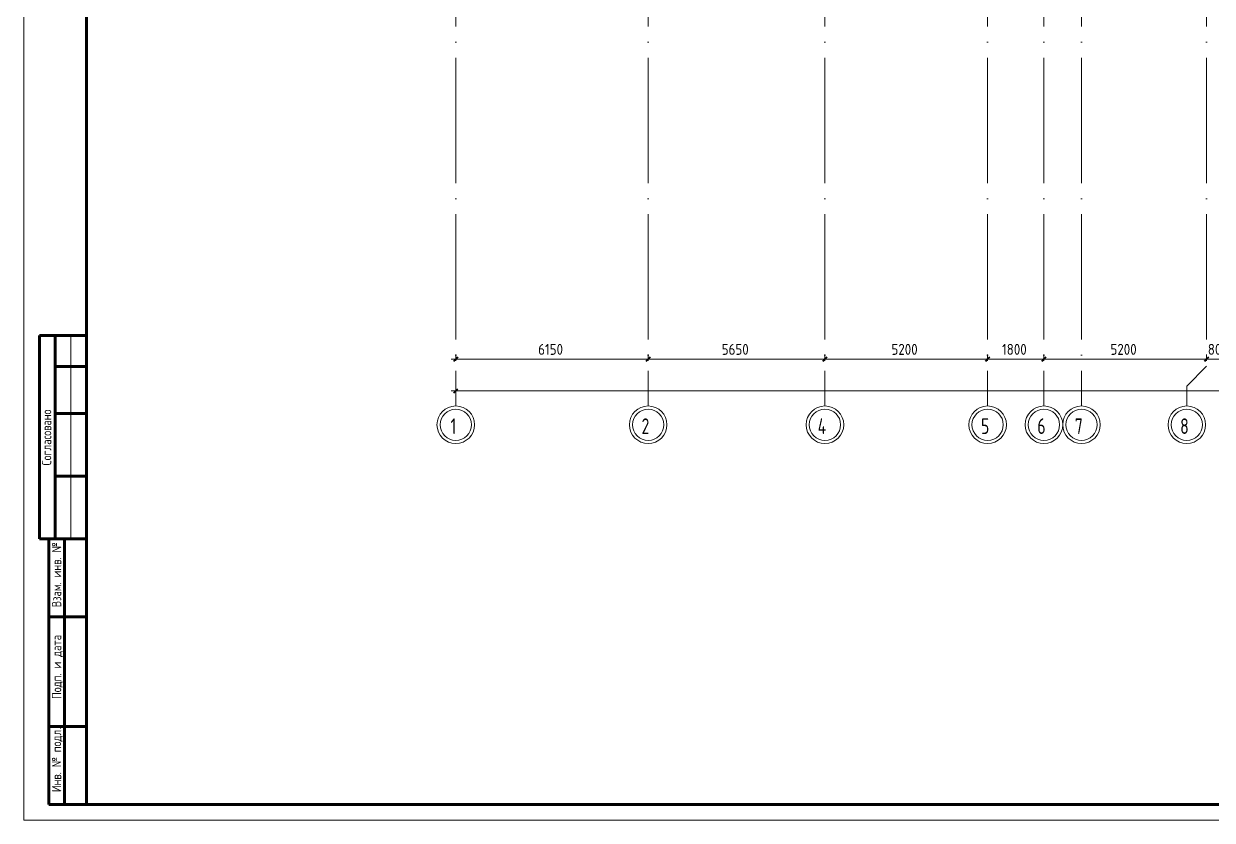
# Model space of a CAD drawing. Header units: millimetres. Extents: x -1073752 to 1436911, y -1379358 to 94781.
# Drawn here: x -1071311 to -1033325, y -1157856 to -1132396 of the extents above; entities that cross this region are included whole.
import ezdxf

# ---------------------------------------------------------------- set-up
doc = ezdxf.new("R2010")
doc.units = ezdxf.units.MM
doc.linetypes.add('ADSK_Линия сетки', pattern=[25, 20, -2.5, 0, -2.5])
for name, color, linetype, lineweight in [('Оси', 252, 'Continuous', 9), ('ОФ_рамка', 8, 'Continuous', 60), ('Размеры', 250, 'Continuous', 9)]:
    doc.layers.add(name, color=color, linetype=linetype, lineweight=lineweight)
doc.styles.add('GOST Common', font='', dxfattribs={"width": 0.9, "height": 500})
doc.styles.add('GOST Common_1', font='', dxfattribs={"width": 0.9, "height": 350})
doc.styles.add('ГОСТ 2.304', font='')
doc.styles.get('GOST Common').set_extended_font_data('GOST 2.304 type A')
doc.styles.get('GOST Common_1').set_extended_font_data('GOST Common')
doc.styles.get('ГОСТ 2.304').set_extended_font_data('GOST 2.304 type A')

# ---------------------------------------------------------------- blocks, each defined once
blk = doc.blocks.new('3 этаж')
at = {"layer": 'Оси', "color": 251, "linetype": 'ADSK_Линия сетки', "ltscale": 200, "true_color": 0x636466}
for p, q in [((244146, -263), (244146, -31390)), ((250296, -263), (250296, -31390)), ((255946, -263), (255946, -31390)), ((261146, -263), (261146, -31390)), ((262946, -263), (262946, -31390)), ((264146, -263), (264146, -31390)), ((268146, -263), (268146, -30120))]:
    blk.add_line(p, q, dxfattribs=at)
at = {"layer": 'Оси', "color": 251, "ltscale": 200, "true_color": 0x636466}
for p, q in [((268146, -30120), (267511, -30755)), ((267511, -30755), (267511, -31390))]:
    blk.add_line(p, q, dxfattribs=at)
at = {"layer": 'Оси', "color": 251, "lineweight": 20, "true_color": 0x636466}
for centre, radius, start, end in [((244146, -31990), 600, 0, 180), ((244146, -31990), 500, 0, 180), ((250296, -31990), 600, 0, 180), ((250296, -31990), 500, 0, 180), ((255946, -31990), 600, 0, 180), ((255946, -31990), 500, 0, 180), ((261146, -31990), 600, 0, 180), ((261146, -31990), 500, 0, 180), ((262946, -31990), 600, 0, 180), ((262946, -31990), 500, 0, 180), ((264146, -31990), 600, 0, 180), ((264146, -31990), 500, 0, 180), ((267511, -31990), 600, 0, 180), ((267511, -31990), 500, 0, 180), ((244146, -31990), 600, 180, 0), ((244146, -31990), 500, 180, 0), ((250296, -31990), 600, 180, 0), ((250296, -31990), 500, 180, 0), ((255946, -31990), 600, 180, 0), ((255946, -31990), 500, 180, 0), ((261146, -31990), 600, 180, 0), ((261146, -31990), 500, 180, 0), ((262946, -31990), 600, 180, 0), ((262946, -31990), 500, 180, 0), ((264146, -31990), 600, 180, 0), ((264146, -31990), 500, 180, 0), ((267511, -31990), 600, 180, 0), ((267511, -31990), 500, 180, 0)]:
    blk.add_arc(centre, radius, start, end, dxfattribs=at)
at = {"layer": 'Размеры', "color": 251, "lineweight": 20, "true_color": 0x636466}
for p, q in [((243996, -29892), (250296, -29892)), ((244146, -29892), (244146, -29742)), ((244146, -29892), (244146, -29942)), ((250296, -29892), (250296, -29742)), ((250296, -29892), (250296, -29742)), ((250296, -29892), (250296, -29942)), ((250296, -29892), (255946, -29892)), ((250296, -29892), (250296, -29942)), ((255946, -29892), (255946, -29742)), ((255946, -29892), (255946, -29742)), ((255946, -29892), (255946, -29942)), ((255946, -29892), (261146, -29892)), ((255946, -29892), (255946, -29942)), ((261146, -29892), (261146, -29742)), ((261146, -29892), (261146, -29742)), ((261146, -29892), (261146, -29942)), ((261146, -29892), (262946, -29892)), ((261146, -29892), (261146, -29942)), ((262946, -29892), (262946, -29742)), ((262946, -29892), (262946, -29742)), ((262946, -29892), (262946, -29942)), ((262946, -29892), (268146, -29892)), ((262946, -29892), (262946, -29942)), ((268146, -29892), (268146, -29742)), ((268146, -29892), (268146, -29742)), ((268146, -29892), (268146, -29942)), ((268146, -29892), (268946, -29892)), ((268146, -29892), (268146, -29942)), ((244146, -30910), (244146, -30760)), ((243996, -30910), (311896, -30910)), ((244146, -30910), (244146, -30960))]:
    blk.add_line(p, q, dxfattribs=at)
at = {"layer": 'Размеры', "color": 251, "lineweight": 40, "true_color": 0x636466}
for p, q in [((244146, -29892), (244075, -29963)), ((244146, -29892), (244216, -29822)), ((250296, -29892), (250225, -29963)), ((250296, -29892), (250225, -29963)), ((250296, -29892), (250366, -29822)), ((250296, -29892), (250366, -29822)), ((255946, -29892), (255875, -29963)), ((255946, -29892), (255875, -29963)), ((255946, -29892), (256016, -29822)), ((255946, -29892), (256016, -29822)), ((261146, -29892), (261075, -29963)), ((261146, -29892), (261075, -29963)), ((261146, -29892), (261216, -29822)), ((261146, -29892), (261216, -29822)), ((262946, -29892), (262875, -29963)), ((262946, -29892), (262875, -29963)), ((262946, -29892), (263016, -29822)), ((262946, -29892), (263016, -29822)), ((268146, -29892), (268075, -29963)), ((268146, -29892), (268075, -29963)), ((268146, -29892), (268216, -29822)), ((268146, -29892), (268216, -29822)), ((244146, -30910), (244075, -30981)), ((244146, -30910), (244216, -30840))]:
    blk.add_line(p, q, dxfattribs=at)
at = {"layer": 'Оси', "color": 251, "true_color": 0x636466, "style": 'GOST Common', "width": 0.9}
for s, p in [('1', (243979, -32285)), ('2', (250085, -32285)), ('4', (255714, -32285)), ('5', (260935, -32285)), ('6', (262735, -32285)), ('7', (263933, -32285)), ('8', (267300, -32285))]:
    blk.add_text(s, height=500, dxfattribs=at).set_placement(p)
at = {"layer": 'Размеры', "color": 251, "true_color": 0x636466, "style": 'GOST Common_1', "width": 0.9}
for s, p in [('6150', (246781, -29755)), ('5650', (252648, -29755)), ('5200', (258073, -29755)), ('1800', (261606, -29755)), ('5200', (265073, -29755)), ('800', (268183, -29755))]:
    blk.add_text(s, height=350, dxfattribs=at).set_placement(p)
blk = doc.blocks.new('А0')
at = {"layer": 'ОФ_рамка', "color": 0, "linetype": 'Continuous', "lineweight": 5, "ltscale": 100}
for points in [[(222168, -309617), (222168, -393717)], [(222168, -393717), (341068, -393717)]]:
    blk.add_lwpolyline(points, dxfattribs=at)
at = {"layer": 'ОФ_рамка', "color": 0, "linetype": 'Continuous', "ltscale": 100}
for points in [[(224168, -310117), (224168, -393217)], [(224168, -393217), (340568, -393217)]]:
    blk.add_lwpolyline(points, dxfattribs=at)
at = {"layer": 'ОФ_рамка', "color": 0, "linetype": 'Continuous'}
for points in [[(222668, -384717), (222668, -378217)], [(224168, -378217), (222668, -378217)], [(223168, -384717), (223168, -378217)], [(224168, -393217), (224168, -378217)], [(223168, -379217), (224168, -379217)], [(223168, -380717), (224168, -380717)], [(223168, -382717), (224168, -382717)], [(222668, -384717), (224168, -384717)], [(222968, -393217), (222968, -384717)], [(223468, -393217), (223468, -384717)], [(222968, -387217), (224168, -387217)], [(222968, -390717), (224168, -390717)], [(224168, -393217), (222968, -393217)]]:
    blk.add_lwpolyline(points, dxfattribs=at)
at = {"layer": 'ОФ_рамка', "color": 0, "linetype": 'Continuous', "lineweight": 5}
blk.add_lwpolyline([(223668, -384717), (223668, -378217)], dxfattribs=at)
at = {"layer": 'ОФ_рамка', "color": 0, "linetype": 'Continuous', "lineweight": 5, "char_height": 300, "attachment_point": 1, "rotation": 90, "style": 'ГОСТ 2.304'}
for s, insert, width in [('\\fGOST 2.304 type A|b0|i0|c1|p34;\\W1.0000000000;\\T1.0000000000;\\o\\lСогласовано', (222748, -382374), 1992.86), ('\\fGOST 2.304 type A|b0|i0|c1|p34;\\W1.0000000000;\\T1.0000000000;\\o\\lВзам. инв. №', (223066, -386910), 2077.93), ('\\fGOST 2.304 type A|b0|i0|c1|p34;\\W1.0000000000;\\T1.0000000000;\\o\\lПодп. и дата', (223068, -389839), 2065.5), ('\\fGOST 2.304 type A|b0|i0|c1|p34;\\W1.0000000000;\\T1.0000000000;\\o\\lИнв. № подл.', (223065, -392816), 2070.21)]:
    blk.add_mtext(s, dxfattribs=dict(at, insert=insert, width=width))

msp = doc.modelspace()

# ---------------------------------------------------------------- block references
msp.add_blockref('3 этаж', (-1301649.5, -1113224.3))
at = {"layer": 'ОФ_рамка', "color": 0, "lineweight": -2}
msp.add_blockref('А0', (-1293479.5, -764139.5), dxfattribs=at)

doc.saveas('drawing.dxf')
